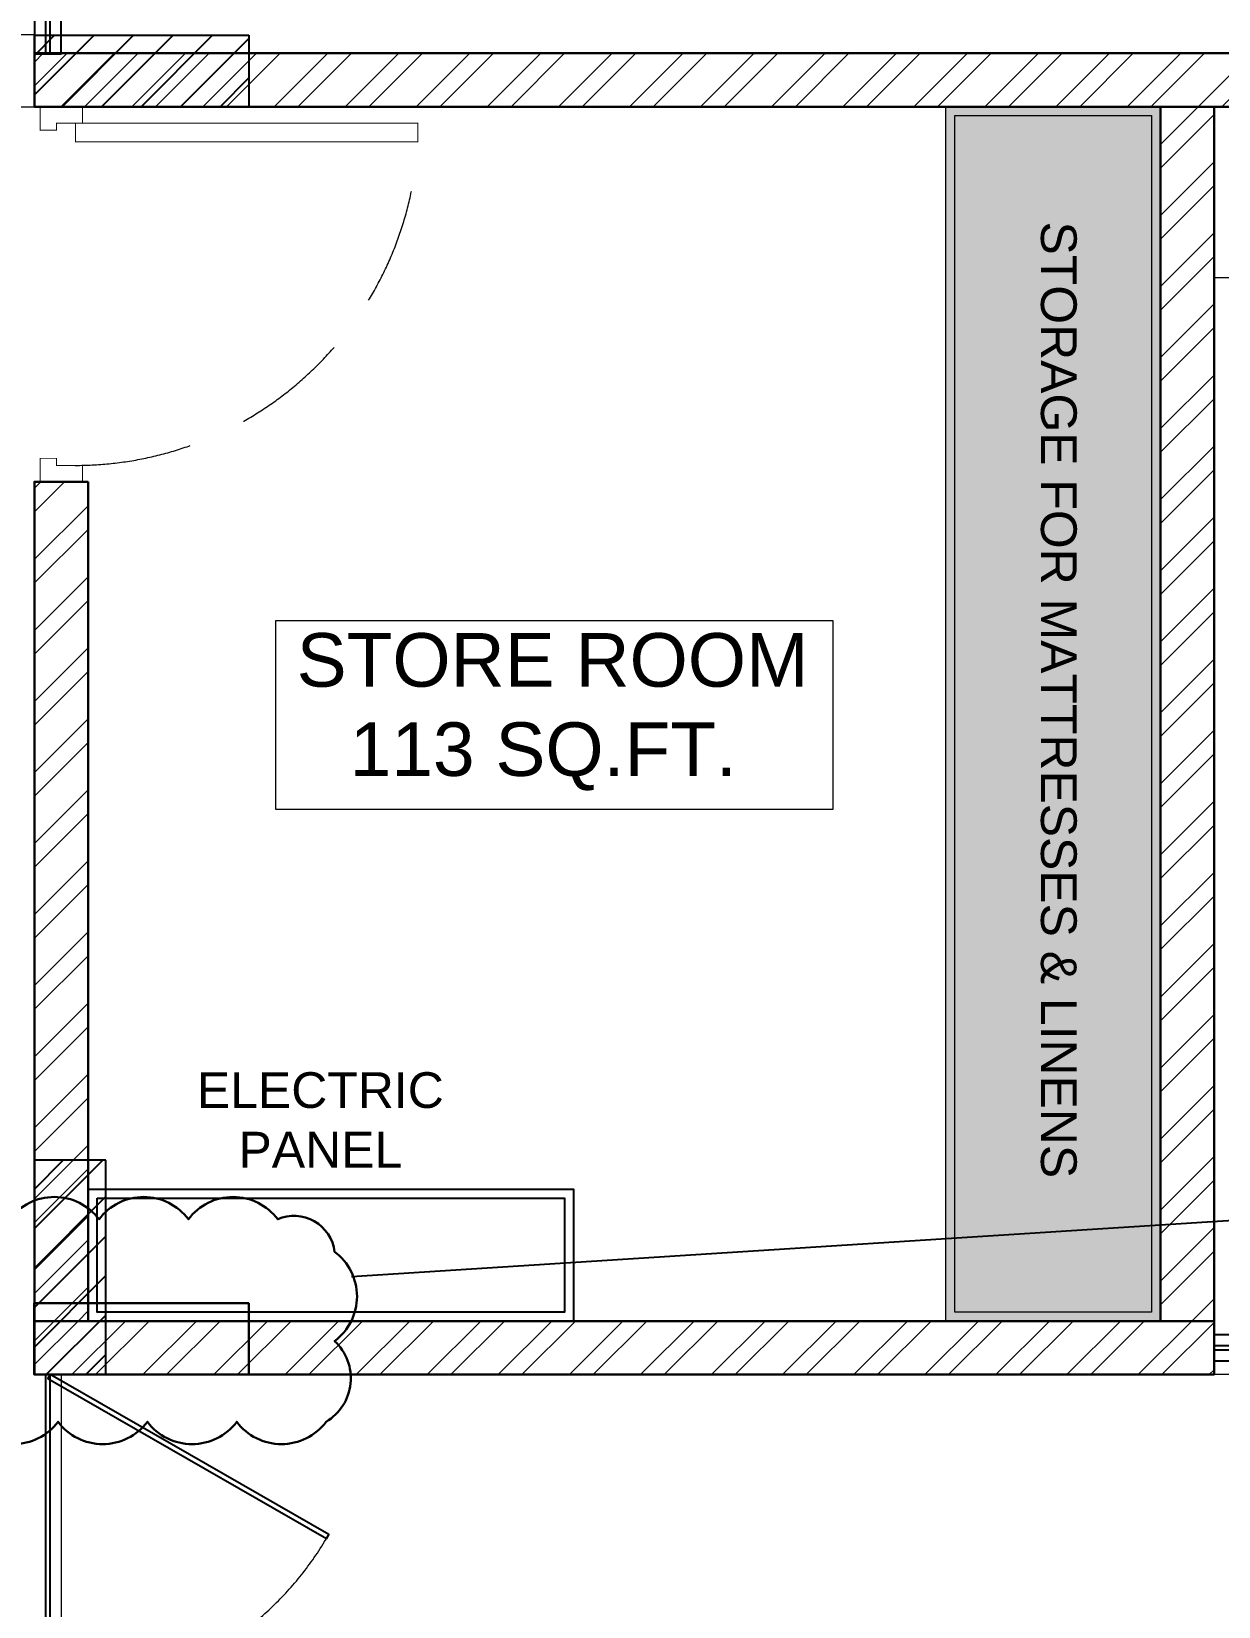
# Model space of a CAD drawing. Header units: inches. Extents: x 16106347 to 16308397, y -515360 to -420631.
# Drawn here: x 16181327 to 16184648, y -499170 to -494761 of the extents above; entities that cross this region are included whole.
import ezdxf

# ---------------------------------------------------------------- set-up
doc = ezdxf.new("R2010")
doc.units = ezdxf.units.IN
doc.header["$LTSCALE"] = 1000
doc.header["$MEASUREMENT"] = 0
doc.linetypes.add('DASHED2', pattern=[0.375, 0.25, -0.125])
doc.linetypes.add('HIDDEN', pattern=[0.375, 0.25, -0.125])
for name, color, linetype, lineweight in [('$TD_AUDIT_GENERATED_(12FAFF)', 37, 'Continuous', 20), ('col', 1, 'Continuous', 35), ('dim', 251, 'Continuous', 9), ('Dimension', 18, 'Continuous', 5), ('DOOR', 251, 'Continuous', 20), ('FURINTURE 25', 29, 'Continuous', 25), ('furn', 250, 'Continuous', 13), ('GLASS', 140, 'Continuous', 25), ('HA', 253, 'Continuous', 5), ('HACTH', 8, 'Continuous', 5), ('HIDDEN', 253, 'HIDDEN', 9), ('WALL', 7, 'Continuous', 30)]:
    doc.layers.add(name, color=color, linetype=linetype, lineweight=lineweight)
for name, color, linetype in [('00', 252, 'Continuous'), ('DIEN HOA', 111, 'Continuous'), ('FURINTURE', 37, 'Continuous'), ('S-COLUMN', 1, 'Continuous'), ('S-COLUMN HATCH', 8, 'Continuous'), ('TEXT', 7, 'Continuous')]:
    doc.layers.add(name, color=color, linetype=linetype)
doc.styles.add('ARIAL', font='ARIALN.TTF')
doc.styles.add('ROMANS', font='simplex.shx', dxfattribs={"width": 0.7})
doc.styles.get("Standard").update_dxf_attribs({"font": 'arial.ttf'})
doc.dimstyles.new('dim100', dxfattribs={"dimtxt": 250, "dimasz": 250, "dimexe": 200, "dimexo": 200, "dimgap": 100, "dimtad": 1, "dimdec": 0, "dimzin": 0, "dimdsep": 46, "dimtxsty": 'ROMANS', "dimcen": 0, "dimclrd": 5, "dimclre": 5, "dimclrt": 4, "dimadec": 0, "dimazin": 0, "dimtfac": 1, "dimtdec": 0, "dimtix": 1, "dimtofl": 0, "dimtmove": 2, "dimatfit": 3, "dimfxl": 0, "dimtolj": 1, "dimtzin": 0, "dimlwd": -1, "dimlwe": -1, "dimarcsym": 0})
pattern_1 = [(45, (20506.6113, 338131.157), (-3.97747564, 3.97747564), []), (45, (20509.263, 338131.157), (-3.97747564, 3.97747564), [])]

# ---------------------------------------------------------------- blocks, each defined once
blk = doc.blocks.new('masterbedglazing')
at = {"layer": 'DOOR', "linetype": 'DASHED2'}
blk.add_arc((355818.47, -14057.39, 0), 35.97, 269.2034, 330.149, dxfattribs=at)
at = {"layer": 'FURINTURE', "color": 7, "elevation": 0}
blk.add_lwpolyline([(355819.72, -14093.36), (355816.72, -14093.36), (355816.72, -14305.39), (355819.72, -14305.39)], close=True, dxfattribs=at)
at = {"layer": 'GLASS', "elevation": 0}
for points in [[(355818.47, -14057.39), (355817.97, -14057.39), (355817.97, -14093.36), (355818.47, -14093.36)], [(355818.47, -14057.39), (355818.22, -14057.83), (355849.42, -14075.73), (355849.67, -14075.3)], [(355818.47, -14093.36), (355817.97, -14093.36), (355817.97, -14305.39), (355818.47, -14305.39)]]:
    blk.add_lwpolyline(points, close=True, dxfattribs=at)
blk = doc.blocks.new('GLASSFACADE')
at = {"layer": 'DOOR', "linetype": 'DASHED2'}
blk.add_arc((356622.85, -8738.37), 35.97, 209.851, 270.7966, dxfattribs=at)
at = {"layer": 'FURINTURE', "color": 7}
blk.add_lwpolyline([(356621.6, -8774.34), (356624.6, -8774.34), (356624.6, -8906.4), (356621.6, -8906.4)], close=True, dxfattribs=at)
at = {"layer": 'GLASS'}
for points in [[(356622.85, -8738.37), (356623.1, -8738.8), (356591.9, -8756.71), (356591.65, -8756.27)], [(356622.85, -8738.37), (356623.35, -8738.37), (356623.35, -8774.34), (356622.85, -8774.34)], [(356622.85, -8774.34), (356623.35, -8774.34), (356623.35, -8906.4), (356622.85, -8906.4)]]:
    blk.add_lwpolyline(points, close=True, dxfattribs=at)
blk = doc.blocks.new('sofa chair 2')
at = {"layer": 'FURINTURE'}
for p, q in [((44510.07, 41127.79), (44510.07, 41113.79)), ((44513.07, 41127.79), (44513.07, 41113.79)), ((44537.07, 41113.79), (44537.07, 41127.79)), ((44540.07, 41113.79), (44540.07, 41127.79)), ((44514.07, 41112.79), (44536.07, 41112.79))]:
    blk.add_line(p, q, dxfattribs=at)
for centre, radius, start, end in [((44525.07, 41127.79), 15, 0, 180), ((44525.07, 41127.79), 12, 0, 180), ((44525.07, 41126.77), 12.04, 4.8689, 175.1311), ((44511.57, 41113.79), 1.5, 180, 0), ((44514.07, 41113.79), 1, 180, 270), ((44536.07, 41113.79), 1, 270, 0), ((44538.57, 41113.79), 1.5, 180, 0)]:
    blk.add_arc(centre, radius, start, end, dxfattribs=at)
blk = doc.blocks.new('800mm wide flush door')
at = {"layer": 'DOOR', "const_width": 2}
for points in [[(35, 75), (34.9, 805), (74.9, 805), (75, 75)], [(50, 35), (35, 34.9), (35, 89.9), (0, 89.9), (0, -0.1), (50, 0)], [(750, 35), (765, 35), (765, 90), (800, 90), (800, 0), (750, 0)]]:
    blk.add_lwpolyline(points, close=True, dxfattribs=at)
at = {"layer": 'DOOR', "linetype": 'DASHED2'}
blk.add_arc((32.9, 74.1), 732.1, 0.0672, 86.714, dxfattribs=at)
blk = doc.blocks.new('COLUMN')
at = {"layer": 'HIDDEN', "color": 251, "elevation": 0}
blk.add_lwpolyline([(357382.61, -9094.39), (357246.56, -9094.4), (357246.56, -9102.44), (357382.61, -9102.43)], close=True, dxfattribs=at)
blk = doc.blocks.new('zw$8369')
at = {"layer": 'HA'}
h = blk.add_hatch(dxfattribs=at)
h.set_pattern_fill('ANSI32', color=251, scale=15, angle=360, style=0)
h.set_pattern_definition(pattern_1)
h.paths.add_polyline_path([(-469.63, -492.79), (-691.63, -492.79), (-691.63, -498.79), (-469.63, -498.79)])
h = blk.add_hatch(dxfattribs=at)
h.set_pattern_fill('ANSI32', color=251, scale=15, angle=360, style=0)
h.set_pattern_definition(pattern_1)
h.paths.add_polyline_path([(-565.62, -498.79), (-559.62, -498.79), (-559.62, -634.75), (-565.62, -634.75)])
h = blk.add_hatch(dxfattribs=at)
h.set_pattern_fill('ANSI32', color=251, scale=15, angle=360, style=0)
h.set_pattern_definition(pattern_1)
h.paths.add_polyline_path([(-685.62, -540.79), (-691.62, -540.79), (-691.63, -634.75), (-685.62, -634.75)])
h = blk.add_hatch(dxfattribs=at)
h.set_pattern_fill('ANSI32', color=251, scale=15, angle=360, style=0)
h.set_pattern_definition(pattern_1)
h.paths.add_polyline_path([(-559.62, -634.75), (-691.63, -634.75), (-691.63, -640.75), (-559.62, -640.75)])
at = {"layer": 'HACTH'}
blk.add_hatch(color=251, dxfattribs=at).paths.add_polyline_path([(-589.62, -498.79), (-589.62, -634.75), (-565.62, -634.75), (-565.62, -498.79)])
at = {"layer": 'dim', "color": 251, "elevation": 0}
for points in [[(-688.63, -492.79), (-469.63, -492.79), (-469.63, -324.86), (-688.63, -324.86)], [(-688.62, -888.75), (-469.63, -888.75), (-469.63, -640.75), (-688.62, -640.75)]]:
    blk.add_lwpolyline(points, close=True, dxfattribs=at)
at = {"layer": 'Dimension', "color": 251, "elevation": 0}
for points in [[(-589.62, -498.79), (-565.62, -498.79), (-565.62, -634.75), (-589.62, -634.75)], [(-559.62, -498.79), (-469.63, -498.79), (-469.63, -517.96), (-559.62, -517.96)], [(-588.62, -499.79), (-566.62, -499.79), (-566.62, -633.75), (-588.62, -633.75)], [(-664.6, -556.3), (-602.27, -556.3), (-602.27, -577.49), (-664.6, -577.49)]]:
    blk.add_lwpolyline(points, close=True, dxfattribs=at)
at = {"layer": 'FURINTURE', "color": 251, "elevation": 0}
blk.add_lwpolyline([(-550.59, -636.25), (-550.59, -639.25), (-559.62, -639.25), (-559.62, -636.25)], close=True, dxfattribs=at)
at = {"layer": 'FURINTURE 25', "color": 251, "elevation": 0}
for points in [[(-685.62, -619.99), (-631.3, -619.99), (-631.3, -634.75), (-685.62, -634.75)], [(-684.62, -620.99), (-632.3, -620.99), (-632.3, -633.75), (-684.62, -633.75)]]:
    blk.add_lwpolyline(points, close=True, dxfattribs=at)
at = {"layer": 'GLASS', "color": 251, "elevation": 0}
blk.add_lwpolyline([(-550.59, -637.5), (-550.59, -638), (-559.62, -638), (-559.62, -637.5)], close=True, dxfattribs=at)
at = {"layer": 'WALL', "color": 251, "elevation": 0}
for points in [[(-691.63, -492.79), (-469.63, -492.79), (-469.63, -498.79), (-691.63, -498.79)], [(-559.62, -634.75), (-565.62, -634.75), (-565.62, -498.79), (-559.62, -498.79)], [(-685.62, -540.79), (-685.62, -634.75), (-691.63, -634.75), (-691.62, -540.79)], [(-691.63, -634.75), (-559.62, -634.75), (-559.62, -640.75), (-691.63, -640.75)]]:
    blk.add_lwpolyline(points, close=True, dxfattribs=at)
at = {"layer": '$TD_AUDIT_GENERATED_(12FAFF)', "color": 251, "linetype": 'Continuous', "xscale": 0.05249965800656171, "yscale": 0.05249965800656171, "zscale": 0.05249965800656171, "rotation": 269.9918171426533}
blk.add_blockref('800mm wide flush door', (-690.98, -498.79, 0), dxfattribs=at)
at = {"layer": 'col', "color": 251, "rotation": 360}
blk.add_blockref('COLUMN', (-358074.19, 8603.64, 0), dxfattribs=at)
at = {"layer": 'dim', "color": 251, "rotation": 360}
blk.add_blockref('masterbedglazing', (-356508.35, 13416.64, 0), dxfattribs=at)
at = {"layer": 'Dimension', "color": 251, "xscale": -1}
blk.add_blockref('GLASSFACADE', (355932.97, 8413.54, 0), dxfattribs=at)
at = {"layer": 'furn', "color": 251, "xscale": 1.237103113983018, "yscale": 1.237103113983018, "zscale": 1.237103113983018, "rotation": 120.7813794509831}
blk.add_blockref('sofa chair 2', (71234.29, -21751.37, 0), dxfattribs=at)
at = {"layer": 'TEXT', "color": 251, "insert": (-577.02, -565.2, 0), "char_height": 4, "width": 133.1852, "attachment_point": 5, "rotation": 270}
blk.add_mtext('STORAGE FOR MATTRESSES & LINENS', dxfattribs=at)
at = {"layer": 'TEXT', "color": 251, "char_height": 6, "attachment_point": 1, "style": 'ARIAL'}
for s, insert, width in [('{\\fArial|b0|i0|c0|p34;\\W1.06589; }{\\fArial|b0|i0|c0|p34;\\C1;STORE ROOM}', (-664.76, -557.73, 0), 61.9849), ('{\\fArial|b0|i0|c0|p34;\\C1;113 SQ.FT.}', (-656.35, -567.72, 0), 44.4113)]:
    blk.add_mtext(s, dxfattribs=dict(at, insert=insert, width=width))
at = {"layer": 'TEXT', "color": 251, "insert": (-659.63, -612.23, 0), "char_height": 4, "width": 39.8283, "attachment_point": 5}
blk.add_mtext('ELECTRIC PANEL', dxfattribs=at)

msp = doc.modelspace()

# ---------------------------------------------------------------- hatches: boundary and pattern name
at = {"layer": 'S-COLUMN HATCH'}
h = msp.add_hatch(dxfattribs=at)
h.set_pattern_fill('ANSI31', color=256, scale=625, angle=360, style=0)
h.set_pattern_definition([(45, (15444549.26, -531026.09), (-55.242717, 55.242717), [])])
h.paths.add_polyline_path([(16181335.2, -494771.9), (16181335.2, -494971.9), (16181935.2, -494971.9), (16181935.2, -494771.9)])
h = msp.add_hatch(dxfattribs=at)
h.set_pattern_fill('ANSI31', color=256, scale=625, angle=90, style=0)
h.set_pattern_definition([(45, (16145281.01, -1235306.89), (55.242717, -55.242717), [])])
h.paths.add_polyline_path([(16181335.2, -497920.9), (16181335.2, -498520.9), (16181535.2, -498520.9), (16181535.2, -497920.9)])

# ---------------------------------------------------------------- linework, layer by layer
at = {"layer": 'DIEN HOA', "color": 5, "linetype": 'Continuous', "lineweight": 30, "elevation": 0}
msp.add_lwpolyline([(16181016, -498086.1, -0.5), (16181266, -498086.1, -0.5), (16181516, -498086.1, -0.5), (16181766, -498086.1, -0.5), (16182016, -498086.1, -0.5), (16182175.2, -498176.9, -0.5), (16182175.2, -498426.9, -0.5), (16182151.2, -498652.9, -0.5), (16181901.2, -498652.9, -0.5), (16181651.2, -498652.9, -0.5), (16181401.2, -498652.9, -0.5), (16181151.2, -498652.9, -0.5), (16181016, -498538.1, -0.5), (16181016, -498288.1, -0.5)], format="xyb", close=True, dxfattribs=at)
at = {"layer": 'S-COLUMN', "ltscale": 5, "elevation": 0}
for points in [[(16181935.2, -494771.9), (16181935.2, -494971.9), (16181335.2, -494971.9), (16181335.2, -494771.9)], [(16181535.2, -497920.9), (16181335.2, -497920.9), (16181335.2, -498520.9), (16181535.2, -498520.9)]]:
    msp.add_lwpolyline(points, close=True, dxfattribs=at)
at = {"layer": 'S-COLUMN', "color": 5, "lineweight": 30, "ltscale": 5, "elevation": 0}
msp.add_lwpolyline([(16181334.9, -498520.9), (16181334.9, -498320.9), (16181934.9, -498320.9), (16181934.9, -498520.9)], close=True, dxfattribs=at)

# ---------------------------------------------------------------- block references
at = {"layer": '00', "color": 1, "linetype": 'Continuous', "xscale": 25, "yscale": 25, "zscale": 25}
msp.add_blockref('zw$8369', (16198625.9, -482502.1, 0), dxfattribs=at)

# ---------------------------------------------------------------- leaders
at = {"layer": 'DIEN HOA', "color": 5, "linetype": 'Continuous'}
msp.add_leader([(16182221.9, -498246.3, 0), (16189350.9, -497791.4, 0)], dimstyle='dim100', override={"dimasz": 12, "dimgap": 100, "dimtad": 0}, dxfattribs=at)

doc.saveas('drawing.dxf')
